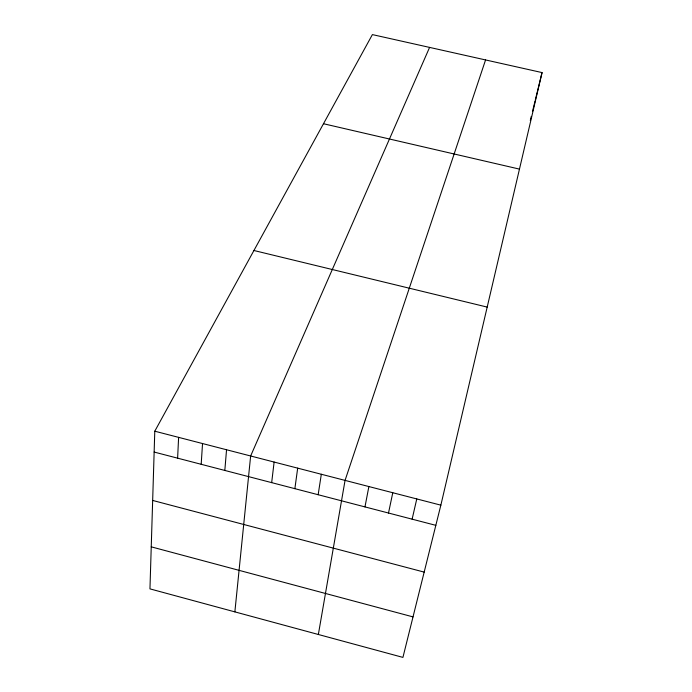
<?xml version="1.0" encoding="UTF-8"?>
<svg xmlns="http://www.w3.org/2000/svg" width="692" height="692" viewBox="0 0 692 692"><rect width="100%" height="100%" fill="white"/><g stroke="black" fill="none" stroke-linecap="round" stroke-linejoin="round"><path stroke-width="1.04" d="M154.783 431.202L149.956 588.875L402.926 657.4L440.856 505.16L542.044 72.582L372.391 34.6L154.783 431.202L440.856 505.16M177.619 458.165L178.614 437.361M201.182 464.297L202.54 443.546M224.822 470.448L226.543 449.757M234.865 611.875L250.642 455.985L429.585 47.402M271.671 482.635L274.118 462.057M294.87 488.673L297.681 468.147M318.156 494.728L321.322 474.262M318.355 634.486L345.057 480.395L485.568 59.944M364.969 506.907L368.879 486.554M388.506 513.032L392.779 492.73M412.121 519.173L416.774 498.941M530.297 120.451L531.292 116.368M532.555 111.248L535.089 100.902M535.348 99.856L542.044 72.582M323.493 123.73L519.458 169.107M253.929 250.504L487.185 307.092M154.152 452.058L435.83 525.34M152.664 500.437L424.179 572.111M151.245 546.844L413.012 616.892"/></g></svg>
